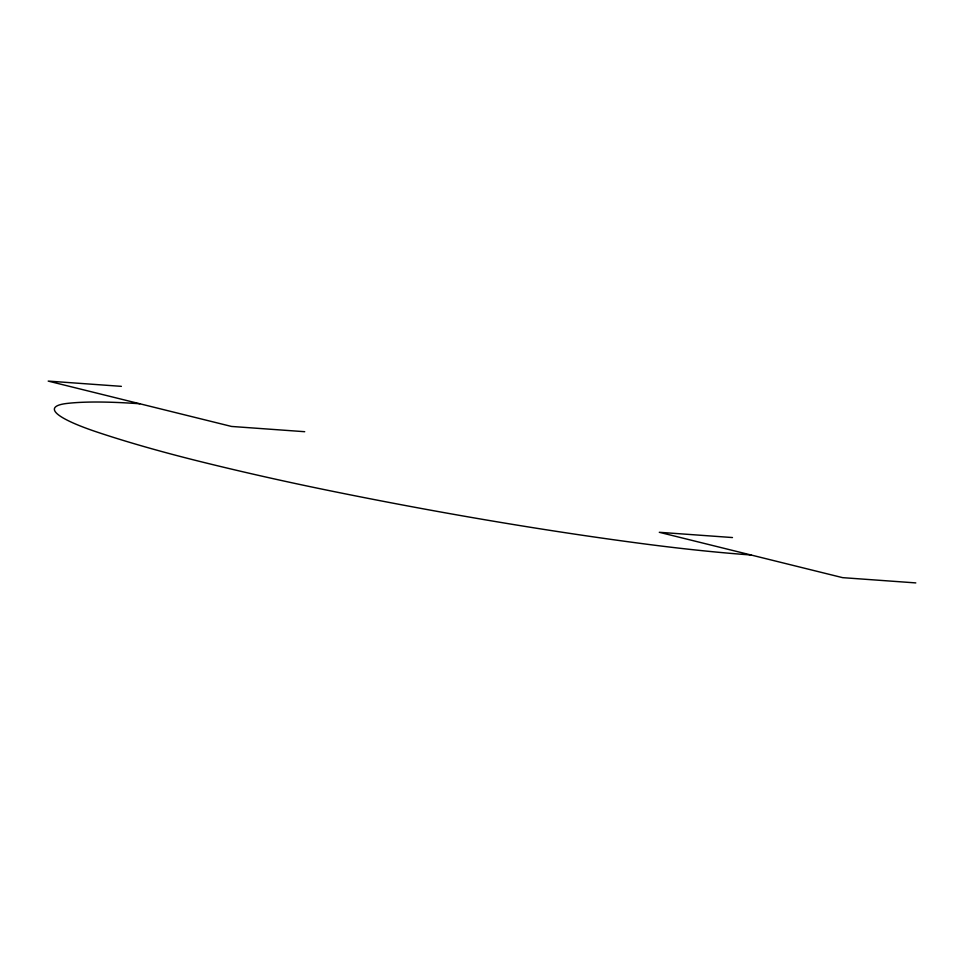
<?xml version="1.0" encoding="UTF-8"?>
<svg xmlns="http://www.w3.org/2000/svg" width="964" height="964" viewBox="0 0 964 964"><rect width="100%" height="100%" fill="white"/><g stroke="black" fill="none" stroke-linecap="round" stroke-linejoin="round"><path stroke-width="1.45" d="M121.38 386.347L48.2 381.093L231.529 426.45L304.708 431.703M732.471 537.551L659.292 532.297L842.62 577.653L915.8 582.907M139.864 403.771A294.478 40.982 11.4 0 0 66.853 403.458A139.647 19.437 11.4 0 0 97.304 432.149A294.478 40.982 11.4 0 0 201.488 461.852A461.214 64.19 11.4 0 0 329.399 490.64A696.767 96.966 11.4 0 0 641.422 543.515A461.214 64.19 11.4 0 0 750.956 554.975"/></g></svg>
